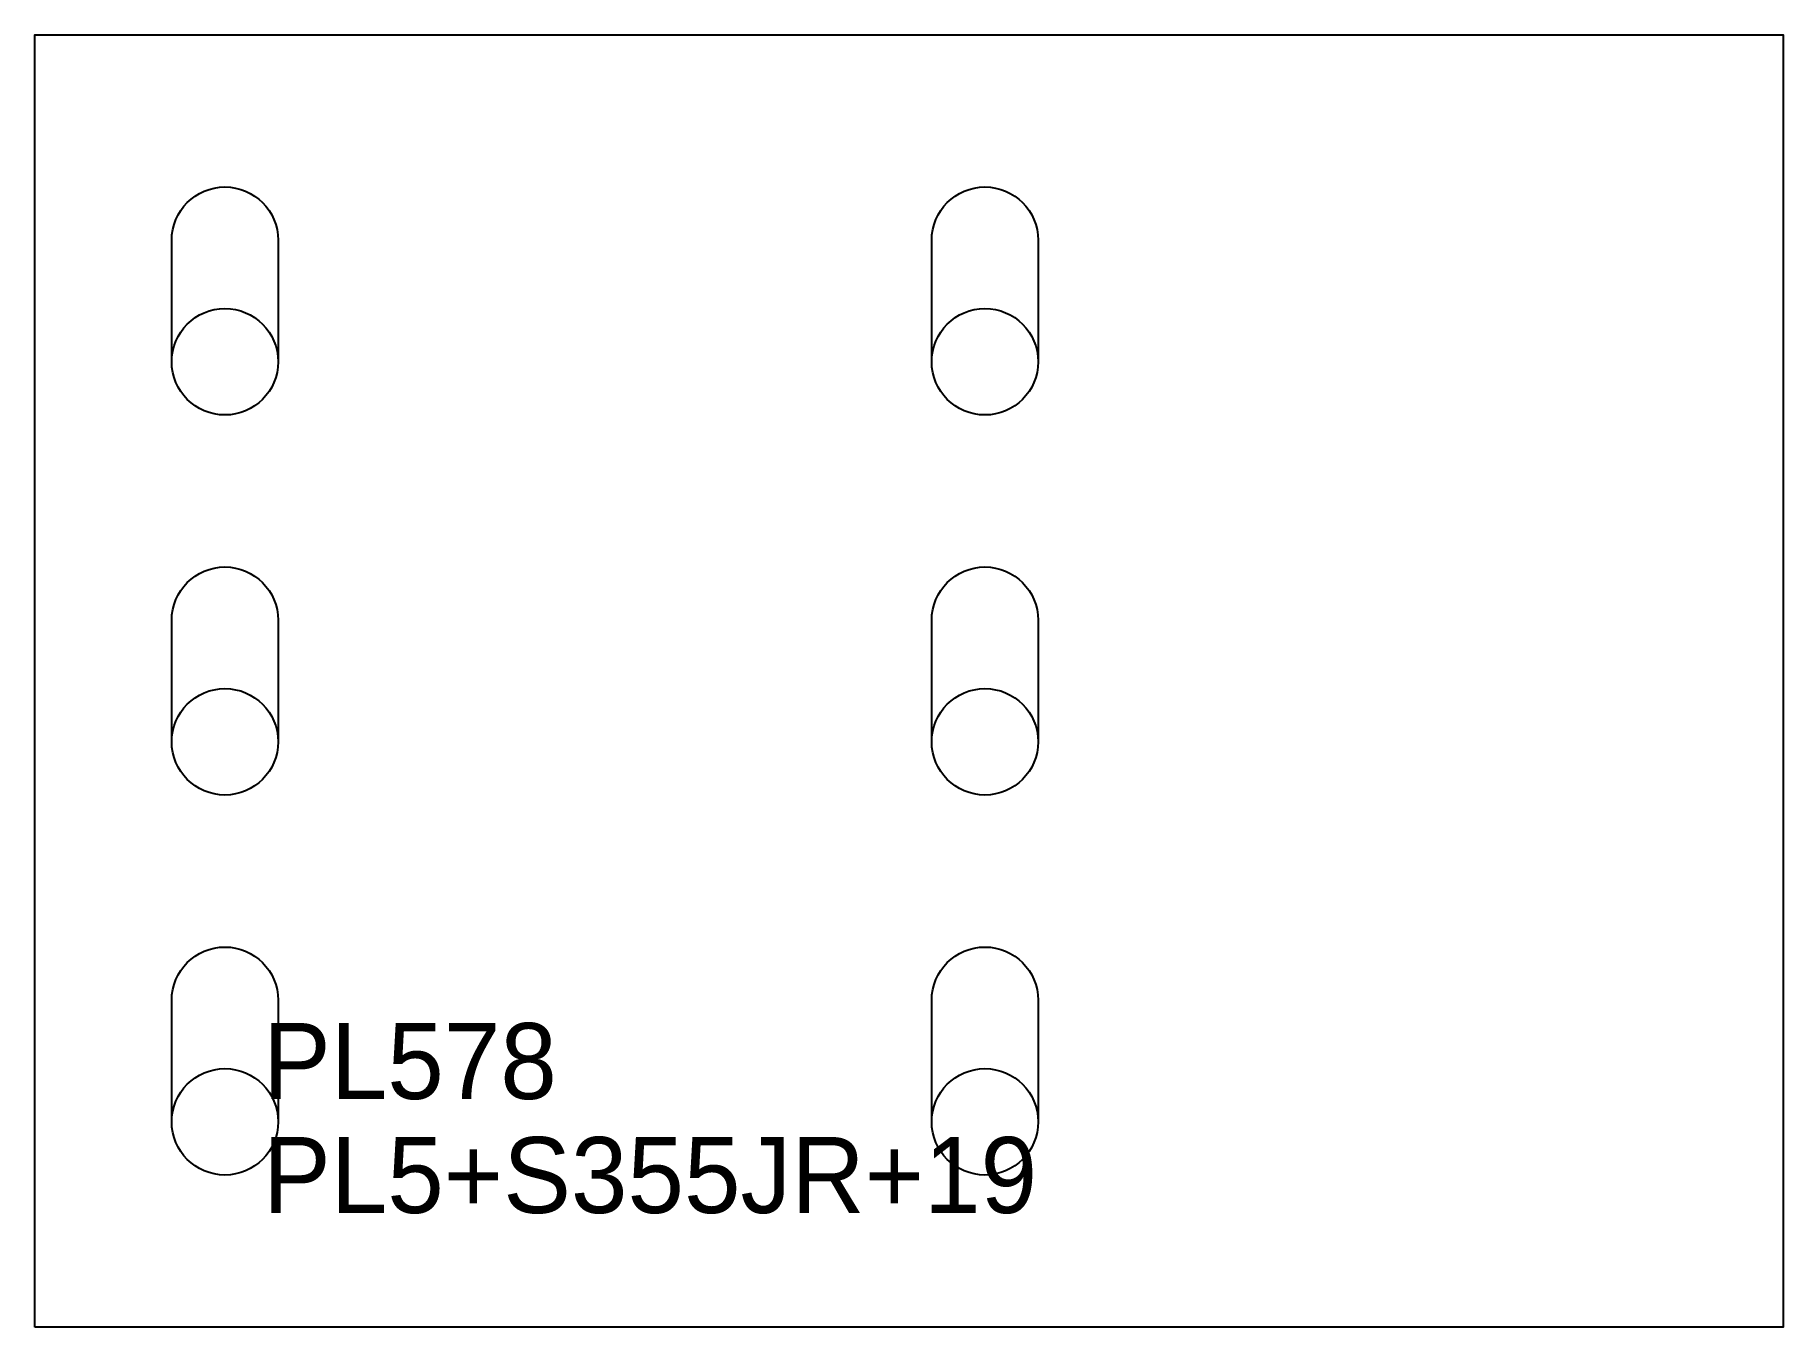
# Model space of a CAD drawing. Extents: x 0 to 230, y 0 to 170.
import ezdxf

# ---------------------------------------------------------------- set-up
doc = ezdxf.new("R2010")
doc.units = 0
for name, color, linetype in [('14', 7, 'CONTINUOUS'), ('CUT', 7, 'CONTINUOUS'), ('LAYOUT', 4, 'CONTINUOUS'), ('SCRIBE', 3, 'CONTINUOUS'), ('TEXT', 7, 'CONTINUOUS')]:
    doc.layers.add(name, color=color, linetype=linetype)

msp = doc.modelspace()

# ---------------------------------------------------------------- linework, layer by layer
at = {"layer": '14', "color": 7, "linetype": 'CONTINUOUS'}
for centre, radius in [((24.99, 127), 7), ((124.99, 127), 7), ((24.99, 77), 7), ((124.99, 77), 7), ((24.99, 27), 7), ((124.99, 27), 7), ((0, 0), 0), ((0, 0), 0), ((0, 0), 0), ((0, 0), 0), ((0, 0), 0), ((0, 0), 0)]:
    msp.add_circle(centre, radius, dxfattribs=at)
at = {"layer": 'CUT', "color": 7, "linetype": 'CONTINUOUS'}
msp.add_lwpolyline([(0, 0), (0, 170), (230, 170), (230, 0)], close=True, dxfattribs=at)
at = {"layer": 'LAYOUT', "color": 4, "linetype": 'CONTINUOUS'}
for points in [[(31.99, 127, -1), (17.99, 127), (17.99, 143, -1), (31.99, 143)], [(131.99, 127, -1), (117.99, 127), (117.99, 143, -1), (131.99, 143)], [(31.99, 77, -1), (17.99, 77), (17.99, 93, -1), (31.99, 93)], [(131.99, 77, -1), (117.99, 77), (117.99, 93, -1), (131.99, 93)], [(31.99, 27, -1), (17.99, 27), (17.99, 43, -1), (31.99, 43)], [(131.99, 27, -1), (117.99, 27), (117.99, 43, -1), (131.99, 43)]]:
    msp.add_lwpolyline(points, format="xyb", close=True, dxfattribs=at)

# ---------------------------------------------------------------- texts
at = {"layer": 'SCRIBE', "color": 3}
msp.add_text('PL578', height=10, dxfattribs=at).set_placement((30, 30))
at = {"layer": 'TEXT', "color": 7}
msp.add_text('PL5+S355JR+19', height=10, dxfattribs=at).set_placement((30, 15))

doc.saveas('drawing.dxf')
